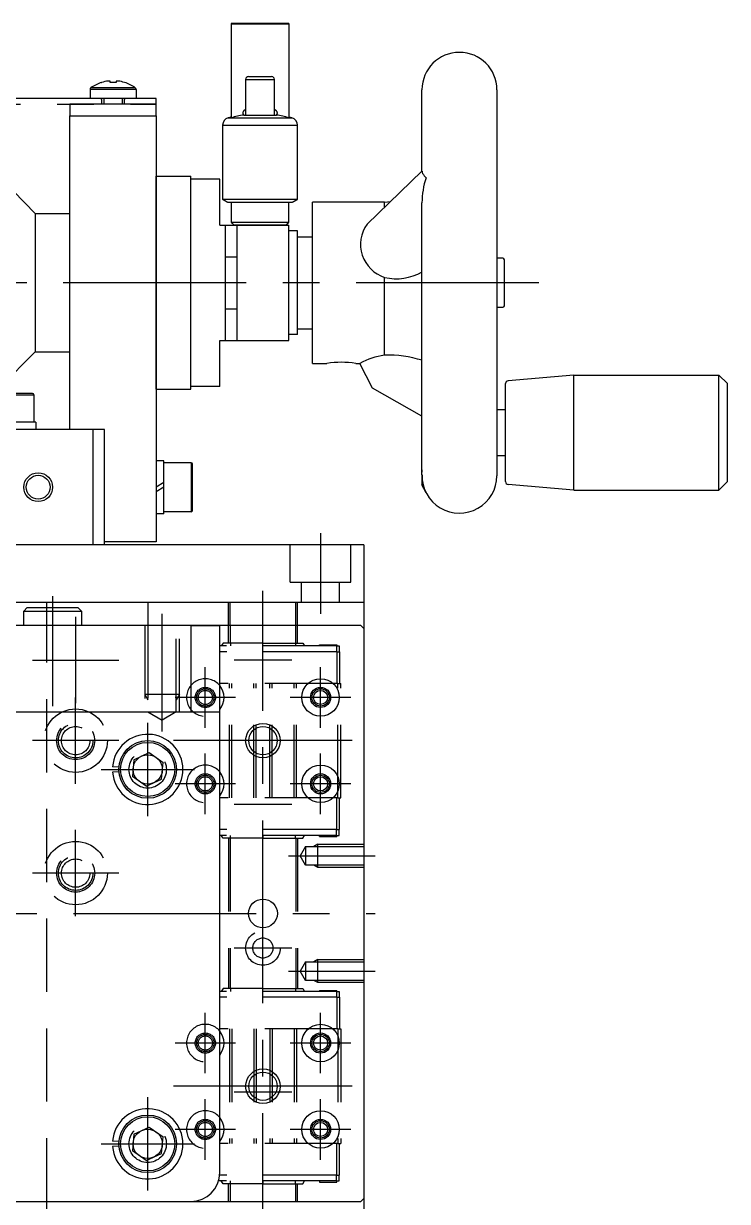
# Model space of a CAD drawing. Extents: x -58 to 544, y -16 to 584.
# Drawn here: x 421.6 to 543.7, y 116 to 320.5 of the extents above; entities that cross this region are included whole.
import ezdxf

# ---------------------------------------------------------------- set-up
doc = ezdxf.new("R2010")
doc.units = 0
for name, pattern in [('CENTER', [50.8, 31.75, -6.35, 6.35, -6.35]), ('DASHED', [19.05, 12.7, -6.35]), ('PHANTOM', [63.5, 31.75, -6.35, 6.35, -6.35, 6.35, -6.35])]:
    doc.linetypes.add(name, pattern=pattern)
doc.layers.get('0').update_dxf_attribs({"linetype": 'CONTINUOUS'})
doc.layers.add('CENTER', color=1, linetype='CENTER')
doc.layers.add('SCALE', color=7, linetype='CONTINUOUS')

msp = doc.modelspace()

# ---------------------------------------------------------------- linework, layer by layer
at = {"color": 7, "linetype": 'CONTINUOUS'}
for p, q in [((457.59, 320.5), (457.59, 320.38)), ((457.59, 320.38), (457.59, 304.12)), ((467.59, 320.38), (457.59, 320.38)), ((467.59, 320.5), (467.59, 320.38)), ((467.59, 320.38), (467.59, 304.12)), ((460.59, 311.3), (464.59, 311.3)), ((437.09, 309.04), (433.09, 309.04)), ((433.09, 309.04), (433.09, 307.5)), ((437.09, 309.33), (433.24, 309.33)), ((435.1, 310.29), (435.11, 310.27)), ((436.58, 310.52), (436.22, 310.52)), ((436.58, 310.27), (436.58, 310.52)), ((440.94, 309.33), (437.09, 309.33)), ((441.09, 309.04), (437.09, 309.04)), ((437.61, 310.52), (437.61, 310.27)), ((437.96, 310.52), (437.61, 310.52)), ((439.07, 310.27), (439.08, 310.29)), ((441.09, 309.04), (441.09, 307.5)), ((460.09, 310.8), (465.09, 310.8)), ((490.69, 294.88), (490.69, 309)), ((503.69, 309), (503.69, 242)), ((437.09, 307.5), (433.09, 307.5)), ((435.09, 307.3), (435.09, 306.5)), ((441.09, 307.5), (437.09, 307.5)), ((439.09, 306.5), (439.09, 307.3)), ((429.59, 306.5), (429.59, 304.5)), ((444.59, 306.5), (429.59, 306.5)), ((444.59, 304.5), (444.59, 306.5)), ((429.59, 304.5), (444.59, 304.5)), ((429.59, 250), (429.59, 304.5)), ((444.59, 304.5), (444.59, 230.5)), ((456.09, 302.86), (469.09, 302.86)), ((457.06, 304.12), (468.12, 304.12)), ((459.75, 304.62), (465.43, 304.62)), ((481.16, 285.69), (490.69, 294.88)), ((444.59, 257), (444.59, 294)), ((450.59, 257), (450.59, 294)), ((455.59, 293.5), (450.59, 293.5)), ((455.59, 285.5), (455.59, 293.5)), ((419.8, 291.42), (423.59, 287.5)), ((456.09, 290), (469.09, 290)), ((456.96, 289.5), (468.22, 289.5)), ((471.69, 261.5), (471.69, 289.5)), ((484.19, 289.5), (471.69, 289.5)), ((484.19, 289.5), (485.2, 289.59)), ((484.19, 288.61), (484.19, 289.5)), ((490.69, 242.14), (490.69, 289.39)), ((423.59, 287.5), (429.59, 287.5)), ((423.59, 287.5), (423.59, 275.5)), ((456.59, 265.5), (456.59, 285.5)), ((457.59, 286), (467.59, 286)), ((458.59, 265.5), (458.59, 285.5)), ((467.59, 265.5), (467.59, 285.5)), ((467.59, 266.5), (467.59, 284.5)), ((469.09, 284.5), (467.59, 284.5)), ((469.09, 266.5), (469.09, 284.5)), ((469.09, 283.5), (471.69, 283.5)), ((504.74, 279.75), (503.69, 279.75)), ((504.99, 271.5), (504.99, 279.5)), ((484.19, 262.94), (484.19, 276.43)), ((423.59, 275.5), (423.59, 263.5)), ((503.69, 271.25), (504.74, 271.25)), ((469.09, 266.5), (467.59, 266.5)), ((469.09, 267.5), (471.69, 267.5)), ((455.59, 257.5), (455.59, 265.5)), ((423.59, 263.5), (417.59, 257.5)), ((423.59, 263.5), (429.59, 263.5)), ((471.69, 261.5), (474.19, 261.5)), ((479.19, 261.5), (479.89, 261.5)), ((482.12, 257.17), (479.89, 261.5)), ((505.19, 240.97), (505.19, 257.98)), ((517.02, 259.48), (505.65, 258.48)), ((517.02, 239.48), (517.02, 259.48)), ((517.02, 259.48), (542.19, 259.48)), ((542.19, 239.48), (542.19, 259.48)), ((543.69, 257.98), (542.19, 259.48)), ((543.69, 240.98), (543.69, 257.98)), ((414.84, 256.05), (423.34, 256.05)), ((423.09, 256.3), (415.09, 256.3)), ((423.34, 256.05), (423.34, 251.3)), ((455.59, 257.5), (450.59, 257.5)), ((490.69, 252.33), (482.12, 257.17)), ((503.69, 253.48), (505.19, 253.48)), ((433.59, 250), (377.59, 250)), ((423.68, 251.3), (414.49, 251.3)), ((423.68, 251.3), (423.68, 250)), ((435.59, 250), (429.59, 250)), ((433.59, 250), (433.59, 230)), ((435.59, 230.5), (435.59, 250)), ((503.69, 245.48), (505.19, 245.48)), ((445.89, 244.6), (444.59, 244.6)), ((445.89, 235.4), (445.89, 244.6)), ((450.64, 244.25), (445.89, 244.25)), ((450.64, 244.25), (450.64, 240)), ((450.89, 240), (450.89, 244)), ((490.74, 243.04), (490.69, 242.98)), ((490.69, 242.14), (490.74, 243.04)), ((490.69, 242.14), (490.69, 240.43)), ((445.89, 240.81), (444.59, 240)), ((445.89, 240), (444.59, 239.19)), ((450.64, 240), (450.64, 235.75)), ((450.89, 236), (450.89, 240)), ((491.41, 239.04), (490.69, 240.43)), ((517.02, 239.48), (505.65, 240.47)), ((517.02, 239.48), (542.19, 239.48)), ((542.19, 239.48), (543.69, 240.98)), ((445.89, 235.4), (444.59, 235.4)), ((450.64, 235.75), (445.89, 235.75)), ((480.59, 230), (330.59, 230)), ((435.59, 230), (375.59, 230)), ((435.59, 230), (435.59, 230.5)), ((444.59, 230.5), (435.59, 230.5)), ((480.59, 230), (480.59, 0)), ((480.59, 220), (330.59, 220)), ((421.59, 218.5), (422.19, 219.1)), ((422.19, 219.1), (430.99, 219.1)), ((430.99, 219.1), (431.59, 218.5)), ((443.09, 220), (443.09, 216)), ((469.09, 220), (457.09, 220)), ((457.09, 216), (457.09, 220)), ((457.39, 216), (457.39, 220)), ((468.79, 216), (468.79, 220)), ((469.09, 216), (469.09, 220)), ((421.59, 218.5), (431.59, 218.5)), ((421.59, 216), (421.59, 218.5)), ((431.59, 218.5), (431.59, 216)), ((480.09, 216), (331.09, 216)), ((450.59, 216), (450.59, 201)), ((450.59, 216), (455.59, 216)), ((455.59, 121), (455.59, 216)), ((480.09, 216), (480.59, 215.5)), ((480.09, 216), (480.59, 215.5)), ((480.59, 215.5), (480.59, 116.5)), ((480.59, 215.5), (480.59, 116.5)), ((355.59, 201), (455.59, 201)), ((440.69, 192.69), (440.43, 189.77)), ((440.69, 192.69), (443.35, 193.92)), ((443.35, 193.92), (445.75, 192.23)), ((445.49, 189.31), (445.75, 192.23)), ((438.11, 191.39), (437.01, 191.48)), ((438.11, 190.61), (437.01, 190.52)), ((442.83, 188.08), (440.43, 189.77)), ((442.83, 188.08), (445.49, 189.31)), ((440.69, 127.69), (443.35, 128.92)), ((443.35, 128.92), (445.75, 127.23)), ((440.69, 127.69), (440.43, 124.77)), ((445.49, 124.31), (445.75, 127.23)), ((438.11, 126.39), (437.01, 126.48)), ((438.11, 125.61), (437.01, 125.52)), ((442.83, 123.08), (440.43, 124.77)), ((442.83, 123.08), (445.49, 124.31)), ((331.09, 116), (480.09, 116)), ((480.09, 116), (480.59, 116.5)), ((480.09, 116), (480.59, 116.5))]:
    msp.add_line(p, q, dxfattribs=at)
at = {"color": 3, "linetype": 'PHANTOM'}
for p, q in [((444.59, 307.5), (376.59, 307.5)), ((444.59, 306.5), (444.59, 307.5)), ((444.59, 306.5), (444.59, 307.5)), ((376.59, 306.5), (444.59, 306.5))]:
    msp.add_line(p, q, dxfattribs=at)
at = {"color": 3, "linetype": 'CONTINUOUS'}
for p, q in [((435.47, 307.5), (435.47, 306.5)), ((438.71, 306.5), (438.71, 307.5))]:
    msp.add_line(p, q, dxfattribs=at)
at = {"color": 7}
msp.add_line((467.09, 285.5), (458.09, 285.5), dxfattribs=at)
at = {"color": 3, "linetype": 'DASHED'}
for p, q in [((467.84, 223.5), (467.84, 230)), ((478.34, 223.5), (478.34, 230)), ((467.84, 223.5), (478.34, 223.5)), ((469.79, 220), (469.79, 223.5)), ((476.39, 220), (476.39, 223.5)), ((425.59, 0), (425.59, 220)), ((442.59, 216), (442.59, 201)), ((443.13, 216), (443.13, 201)), ((448.05, 201), (448.05, 216)), ((448.59, 201), (448.59, 216)), ((457.09, 212.95), (457.09, 216)), ((457.39, 216), (457.39, 212.95)), ((468.79, 212.95), (468.79, 216)), ((469.09, 212.95), (469.09, 216)), ((456.16, 212.95), (455.86, 212.45)), ((457.46, 212.95), (456.16, 212.95)), ((457.46, 212.95), (457.46, 212.45)), ((463.09, 212.95), (457.46, 212.95)), ((463.09, 212.95), (468.72, 212.95)), ((463.09, 212.45), (463.09, 212.95)), ((468.72, 212.95), (468.72, 212.45)), ((468.72, 212.95), (470.02, 212.95)), ((470.02, 212.95), (470.32, 212.45)), ((475.84, 212.45), (455.59, 212.45)), ((475.89, 211.45), (455.59, 211.45)), ((472.89, 212.45), (472.89, 212.65)), ((472.89, 212.65), (475.89, 212.65)), ((475.84, 212.45), (475.84, 211.45)), ((475.84, 212.45), (476.34, 212.45)), ((475.89, 212.65), (475.89, 212.45)), ((475.89, 211.45), (475.89, 205.95)), ((475.89, 211.45), (476.39, 211.45)), ((476.34, 212.45), (476.34, 211.45)), ((476.39, 211.45), (476.39, 205.95)), ((476.09, 205.95), (455.59, 205.95)), ((457.29, 186.05), (457.29, 205.95)), ((457.69, 186.05), (457.69, 205.95)), ((461.49, 186.05), (461.49, 205.95)), ((461.89, 186.05), (461.89, 205.95)), ((464.29, 186.05), (464.29, 205.95)), ((464.69, 186.05), (464.69, 205.95)), ((468.49, 186.05), (468.49, 205.95)), ((468.89, 186.05), (468.89, 205.95)), ((476.09, 186.05), (476.09, 205.95)), ((476.09, 205.95), (476.59, 205.95)), ((476.59, 186.05), (476.59, 205.95)), ((448.59, 204), (442.59, 204)), ((442.59, 204), (443.13, 203.06)), ((448.59, 204), (448.05, 203.06)), ((443.13, 201), (448.05, 201)), ((443.13, 201), (445.59, 199.58)), ((448.05, 201), (445.59, 199.58)), ((476.09, 186.05), (455.59, 186.05)), ((475.89, 180.55), (475.89, 186.05)), ((476.09, 186.05), (476.59, 186.05)), ((476.39, 180.55), (476.39, 186.05)), ((475.89, 180.55), (455.59, 180.55)), ((475.84, 179.55), (475.84, 180.55)), ((475.89, 180.55), (476.39, 180.55)), ((476.34, 179.55), (476.34, 180.55)), ((475.84, 179.55), (455.59, 179.55)), ((456.16, 179.05), (455.86, 179.55)), ((457.46, 179.05), (456.16, 179.05)), ((457.09, 179.05), (457.09, 152.95)), ((457.39, 179.05), (457.39, 152.95)), ((457.46, 179.05), (457.46, 179.55)), ((463.09, 179.05), (457.46, 179.05)), ((463.09, 179.55), (463.09, 179.05)), ((463.09, 179.05), (468.72, 179.05)), ((468.72, 179.05), (468.72, 179.55)), ((468.72, 179.05), (470.02, 179.05)), ((468.79, 179.05), (468.79, 152.95)), ((469.09, 179.05), (469.09, 152.95)), ((470.02, 179.05), (470.32, 179.55)), ((472.59, 178), (471.93, 177.62)), ((472.59, 178), (480.59, 178)), ((472.59, 174), (472.59, 178)), ((472.89, 179.35), (472.89, 179.55)), ((472.89, 179.35), (475.89, 179.35)), ((475.84, 179.55), (476.34, 179.55)), ((475.89, 179.55), (475.89, 179.35)), ((470.49, 177.62), (469.55, 176)), ((470.49, 174.38), (469.55, 176)), ((470.49, 177.62), (480.59, 177.62)), ((470.49, 177.62), (470.49, 174.38)), ((480.59, 174.38), (470.49, 174.38)), ((472.59, 174), (471.93, 174.38)), ((480.59, 174), (472.59, 174)), ((470.49, 157.62), (469.55, 156)), ((470.49, 157.62), (480.59, 157.62)), ((470.49, 157.62), (470.49, 154.38)), ((472.59, 158), (471.93, 157.62)), ((472.59, 158), (480.59, 158)), ((472.59, 154), (472.59, 158)), ((470.49, 154.38), (469.55, 156)), ((480.59, 154.38), (470.49, 154.38)), ((472.59, 154), (471.93, 154.38)), ((480.59, 154), (472.59, 154)), ((475.84, 152.45), (455.59, 152.45)), ((475.89, 151.45), (455.59, 151.45)), ((456.16, 152.95), (455.86, 152.45)), ((457.46, 152.95), (456.16, 152.95)), ((463.09, 152.95), (457.46, 152.95)), ((457.46, 152.95), (457.46, 152.45)), ((463.09, 152.95), (468.72, 152.95)), ((463.09, 152.45), (463.09, 152.95)), ((468.72, 152.95), (468.72, 152.45)), ((468.72, 152.95), (470.02, 152.95)), ((470.02, 152.95), (470.32, 152.45)), ((472.89, 152.65), (472.89, 152.45)), ((472.89, 152.65), (475.89, 152.65)), ((475.84, 152.45), (475.84, 151.45)), ((475.84, 152.45), (476.34, 152.45)), ((475.89, 152.45), (475.89, 152.65)), ((475.89, 151.45), (475.89, 145.95)), ((475.89, 151.45), (476.39, 151.45)), ((476.34, 152.45), (476.34, 151.45)), ((476.39, 151.45), (476.39, 145.95)), ((476.09, 145.95), (455.59, 145.95)), ((457.29, 145.95), (457.29, 126.05)), ((457.69, 145.95), (457.69, 126.05)), ((461.49, 145.95), (461.49, 126.05)), ((461.89, 145.95), (461.89, 126.05)), ((464.29, 145.95), (464.29, 126.05)), ((464.69, 145.95), (464.69, 126.05)), ((468.49, 145.95), (468.49, 126.05)), ((468.89, 145.95), (468.89, 126.05)), ((476.09, 145.95), (476.09, 126.05)), ((476.09, 145.95), (476.59, 145.95)), ((476.59, 145.95), (476.59, 126.05)), ((476.09, 126.05), (455.59, 126.05)), ((475.89, 120.55), (475.89, 126.05)), ((476.09, 126.05), (476.59, 126.05)), ((476.39, 120.55), (476.39, 126.05)), ((475.84, 119.55), (455.38, 119.55)), ((475.89, 120.55), (455.57, 120.55)), ((456.16, 119.05), (455.86, 119.55)), ((457.46, 119.05), (456.16, 119.05)), ((457.09, 116), (457.09, 119.05)), ((457.39, 119.05), (457.39, 116)), ((457.46, 119.05), (457.46, 119.55)), ((463.09, 119.05), (457.46, 119.05)), ((463.09, 119.55), (463.09, 119.05)), ((463.09, 119.05), (468.72, 119.05)), ((468.72, 119.05), (468.72, 119.55)), ((468.72, 119.05), (470.02, 119.05)), ((468.79, 116), (468.79, 119.05)), ((469.09, 116), (469.09, 119.05)), ((470.02, 119.05), (470.32, 119.55)), ((472.89, 119.55), (472.89, 119.35)), ((472.89, 119.35), (475.89, 119.35)), ((475.84, 119.55), (475.84, 120.55)), ((475.84, 119.55), (476.34, 119.55)), ((475.89, 120.55), (476.39, 120.55)), ((475.89, 119.35), (475.89, 119.55)), ((476.34, 119.55), (476.34, 120.55))]:
    msp.add_line(p, q, dxfattribs=at)
at = {"color": 7}
for points in [[(467.59, 320.5, 0), (467.43, 320.5, 0), (467.27, 320.5, 0), (467.11, 320.5, 0), (466.96, 320.5, 0), (466.8, 320.5, 0), (466.64, 320.5, 0), (466.48, 320.5, 0), (466.32, 320.5, 0), (466.16, 320.5, 0), (466, 320.5, 0), (465.84, 320.5, 0), (465.69, 320.5, 0), (465.53, 320.5, 0), (465.37, 320.5, 0), (465.21, 320.5, 0), (465.05, 320.5, 0), (464.89, 320.5, 0), (464.73, 320.5, 0), (464.57, 320.5, 0), (464.42, 320.5, 0), (464.26, 320.5, 0), (464.1, 320.5, 0), (463.94, 320.5, 0), (463.78, 320.5, 0), (463.62, 320.5, 0), (463.46, 320.5, 0), (463.3, 320.5, 0), (463.15, 320.5, 0), (462.99, 320.5, 0), (462.83, 320.5, 0), (462.67, 320.5, 0), (462.51, 320.5, 0), (462.35, 320.5, 0), (462.19, 320.5, 0), (462.03, 320.5, 0), (461.88, 320.5, 0), (461.72, 320.5, 0), (461.56, 320.5, 0), (461.4, 320.5, 0), (461.24, 320.5, 0), (461.08, 320.5, 0), (460.92, 320.5, 0), (460.77, 320.5, 0), (460.61, 320.5, 0), (460.45, 320.5, 0), (460.29, 320.5, 0), (460.13, 320.5, 0), (459.97, 320.5, 0), (459.81, 320.5, 0), (459.65, 320.5, 0), (459.5, 320.5, 0), (459.34, 320.5, 0), (459.18, 320.5, 0), (459.02, 320.5, 0), (458.86, 320.5, 0), (458.7, 320.5, 0), (458.54, 320.5, 0), (458.38, 320.5, 0), (458.23, 320.5, 0), (458.07, 320.5, 0), (457.91, 320.5, 0), (457.75, 320.5, 0), (457.59, 320.5, 0)], [(460.09, 310.8, 0), (460.09, 310.7, 0), (460.09, 310.6, 0), (460.09, 310.5, 0), (460.09, 310.41, 0), (460.09, 310.31, 0), (460.09, 310.21, 0), (460.09, 310.11, 0), (460.09, 310.01, 0), (460.09, 309.92, 0), (460.09, 309.82, 0), (460.09, 309.72, 0), (460.09, 309.62, 0), (460.09, 309.52, 0), (460.09, 309.43, 0), (460.09, 309.33, 0), (460.09, 309.23, 0), (460.09, 309.13, 0), (460.09, 309.03, 0), (460.09, 308.94, 0), (460.09, 308.84, 0), (460.09, 308.74, 0), (460.09, 308.64, 0), (460.09, 308.54, 0), (460.09, 308.45, 0), (460.09, 308.35, 0), (460.09, 308.25, 0), (460.09, 308.15, 0), (460.09, 308.05, 0), (460.09, 307.95, 0), (460.09, 307.86, 0), (460.09, 307.76, 0), (460.09, 307.66, 0), (460.09, 307.56, 0), (460.09, 307.46, 0), (460.09, 307.37, 0), (460.09, 307.27, 0), (460.09, 307.17, 0), (460.09, 307.07, 0), (460.09, 306.97, 0), (460.09, 306.88, 0), (460.09, 306.78, 0), (460.09, 306.68, 0), (460.09, 306.58, 0), (460.09, 306.48, 0), (460.09, 306.39, 0), (460.09, 306.29, 0), (460.09, 306.19, 0), (460.09, 306.09, 0), (460.09, 305.99, 0), (460.09, 305.9, 0), (460.09, 305.8, 0), (460.09, 305.7, 0), (460.09, 305.6, 0), (460.09, 305.5, 0), (460.09, 305.4, 0), (460.09, 305.31, 0), (460.09, 305.21, 0), (460.09, 305.11, 0), (460.09, 305.01, 0), (460.09, 304.91, 0), (460.09, 304.82, 0), (460.09, 304.72, 0), (460.09, 304.62, 0)], [(465.09, 304.62, 0), (465.09, 304.72, 0), (465.09, 304.82, 0), (465.09, 304.91, 0), (465.09, 305.01, 0), (465.09, 305.11, 0), (465.09, 305.21, 0), (465.09, 305.31, 0), (465.09, 305.4, 0), (465.09, 305.5, 0), (465.09, 305.6, 0), (465.09, 305.7, 0), (465.09, 305.8, 0), (465.09, 305.9, 0), (465.09, 305.99, 0), (465.09, 306.09, 0), (465.09, 306.19, 0), (465.09, 306.29, 0), (465.09, 306.39, 0), (465.09, 306.48, 0), (465.09, 306.58, 0), (465.09, 306.68, 0), (465.09, 306.78, 0), (465.09, 306.88, 0), (465.09, 306.97, 0), (465.09, 307.07, 0), (465.09, 307.17, 0), (465.09, 307.27, 0), (465.09, 307.37, 0), (465.09, 307.46, 0), (465.09, 307.56, 0), (465.09, 307.66, 0), (465.09, 307.76, 0), (465.09, 307.86, 0), (465.09, 307.95, 0), (465.09, 308.05, 0), (465.09, 308.15, 0), (465.09, 308.25, 0), (465.09, 308.35, 0), (465.09, 308.45, 0), (465.09, 308.54, 0), (465.09, 308.64, 0), (465.09, 308.74, 0), (465.09, 308.84, 0), (465.09, 308.94, 0), (465.09, 309.03, 0), (465.09, 309.13, 0), (465.09, 309.23, 0), (465.09, 309.33, 0), (465.09, 309.43, 0), (465.09, 309.52, 0), (465.09, 309.62, 0), (465.09, 309.72, 0), (465.09, 309.82, 0), (465.09, 309.92, 0), (465.09, 310.01, 0), (465.09, 310.11, 0), (465.09, 310.21, 0), (465.09, 310.31, 0), (465.09, 310.41, 0), (465.09, 310.5, 0), (465.09, 310.6, 0), (465.09, 310.7, 0), (465.09, 310.8, 0)], [(456.09, 302.86, 0), (456.09, 302.66, 0), (456.09, 302.45, 0), (456.09, 302.25, 0), (456.09, 302.04, 0), (456.09, 301.84, 0), (456.09, 301.64, 0), (456.09, 301.43, 0), (456.09, 301.23, 0), (456.09, 301.02, 0), (456.09, 300.82, 0), (456.09, 300.62, 0), (456.09, 300.41, 0), (456.09, 300.21, 0), (456.09, 300, 0), (456.09, 299.8, 0), (456.09, 299.59, 0), (456.09, 299.39, 0), (456.09, 299.19, 0), (456.09, 298.98, 0), (456.09, 298.78, 0), (456.09, 298.57, 0), (456.09, 298.37, 0), (456.09, 298.17, 0), (456.09, 297.96, 0), (456.09, 297.76, 0), (456.09, 297.55, 0), (456.09, 297.35, 0), (456.09, 297.14, 0), (456.09, 296.94, 0), (456.09, 296.74, 0), (456.09, 296.53, 0), (456.09, 296.33, 0), (456.09, 296.12, 0), (456.09, 295.92, 0), (456.09, 295.72, 0), (456.09, 295.51, 0), (456.09, 295.31, 0), (456.09, 295.1, 0), (456.09, 294.9, 0), (456.09, 294.69, 0), (456.09, 294.49, 0), (456.09, 294.29, 0), (456.09, 294.08, 0), (456.09, 293.88, 0), (456.09, 293.67, 0), (456.09, 293.47, 0), (456.09, 293.27, 0), (456.09, 293.06, 0), (456.09, 292.86, 0), (456.09, 292.65, 0), (456.09, 292.45, 0), (456.09, 292.24, 0), (456.09, 292.04, 0), (456.09, 291.84, 0), (456.09, 291.63, 0), (456.09, 291.43, 0), (456.09, 291.22, 0), (456.09, 291.02, 0), (456.09, 290.82, 0), (456.09, 290.61, 0), (456.09, 290.41, 0), (456.09, 290.2, 0), (456.09, 290, 0)], [(469.09, 290, 0), (469.09, 290.2, 0), (469.09, 290.41, 0), (469.09, 290.61, 0), (469.09, 290.82, 0), (469.09, 291.02, 0), (469.09, 291.22, 0), (469.09, 291.43, 0), (469.09, 291.63, 0), (469.09, 291.84, 0), (469.09, 292.04, 0), (469.09, 292.24, 0), (469.09, 292.45, 0), (469.09, 292.65, 0), (469.09, 292.86, 0), (469.09, 293.06, 0), (469.09, 293.27, 0), (469.09, 293.47, 0), (469.09, 293.67, 0), (469.09, 293.88, 0), (469.09, 294.08, 0), (469.09, 294.29, 0), (469.09, 294.49, 0), (469.09, 294.69, 0), (469.09, 294.9, 0), (469.09, 295.1, 0), (469.09, 295.31, 0), (469.09, 295.51, 0), (469.09, 295.72, 0), (469.09, 295.92, 0), (469.09, 296.12, 0), (469.09, 296.33, 0), (469.09, 296.53, 0), (469.09, 296.74, 0), (469.09, 296.94, 0), (469.09, 297.14, 0), (469.09, 297.35, 0), (469.09, 297.55, 0), (469.09, 297.76, 0), (469.09, 297.96, 0), (469.09, 298.17, 0), (469.09, 298.37, 0), (469.09, 298.57, 0), (469.09, 298.78, 0), (469.09, 298.98, 0), (469.09, 299.19, 0), (469.09, 299.39, 0), (469.09, 299.59, 0), (469.09, 299.8, 0), (469.09, 300, 0), (469.09, 300.21, 0), (469.09, 300.41, 0), (469.09, 300.62, 0), (469.09, 300.82, 0), (469.09, 301.02, 0), (469.09, 301.23, 0), (469.09, 301.43, 0), (469.09, 301.64, 0), (469.09, 301.84, 0), (469.09, 302.04, 0), (469.09, 302.25, 0), (469.09, 302.45, 0), (469.09, 302.66, 0), (469.09, 302.86, 0)], [(456.09, 290, 0), (456.1, 289.99, 0), (456.12, 289.98, 0), (456.13, 289.98, 0), (456.15, 289.97, 0), (456.16, 289.96, 0), (456.17, 289.95, 0), (456.19, 289.94, 0), (456.2, 289.94, 0), (456.21, 289.93, 0), (456.23, 289.92, 0), (456.24, 289.91, 0), (456.26, 289.9, 0), (456.27, 289.9, 0), (456.28, 289.89, 0), (456.3, 289.88, 0), (456.31, 289.87, 0), (456.32, 289.86, 0), (456.34, 289.86, 0), (456.35, 289.85, 0), (456.37, 289.84, 0), (456.38, 289.83, 0), (456.39, 289.82, 0), (456.41, 289.82, 0), (456.42, 289.81, 0), (456.43, 289.8, 0), (456.45, 289.79, 0), (456.46, 289.78, 0), (456.48, 289.78, 0), (456.49, 289.77, 0), (456.5, 289.76, 0), (456.52, 289.75, 0), (456.53, 289.75, 0), (456.54, 289.74, 0), (456.56, 289.73, 0), (456.57, 289.72, 0), (456.59, 289.71, 0), (456.6, 289.71, 0), (456.61, 289.7, 0), (456.63, 289.69, 0), (456.64, 289.68, 0), (456.65, 289.67, 0), (456.67, 289.67, 0), (456.68, 289.66, 0), (456.7, 289.65, 0), (456.71, 289.64, 0), (456.72, 289.63, 0), (456.74, 289.63, 0), (456.75, 289.62, 0), (456.76, 289.61, 0), (456.78, 289.6, 0), (456.79, 289.59, 0), (456.81, 289.59, 0), (456.82, 289.58, 0), (456.83, 289.57, 0), (456.85, 289.56, 0), (456.86, 289.55, 0), (456.87, 289.55, 0), (456.89, 289.54, 0), (456.9, 289.53, 0), (456.92, 289.52, 0), (456.93, 289.52, 0), (456.94, 289.51, 0), (456.96, 289.5, 0)], [(457.59, 289.5, 0), (457.59, 289.44, 0), (457.59, 289.39, 0), (457.59, 289.33, 0), (457.59, 289.28, 0), (457.59, 289.22, 0), (457.59, 289.17, 0), (457.59, 289.11, 0), (457.59, 289.05, 0), (457.59, 289, 0), (457.59, 288.94, 0), (457.59, 288.89, 0), (457.59, 288.83, 0), (457.59, 288.78, 0), (457.59, 288.72, 0), (457.59, 288.67, 0), (457.59, 288.61, 0), (457.59, 288.55, 0), (457.59, 288.5, 0), (457.59, 288.44, 0), (457.59, 288.39, 0), (457.59, 288.33, 0), (457.59, 288.28, 0), (457.59, 288.22, 0), (457.59, 288.17, 0), (457.59, 288.11, 0), (457.59, 288.05, 0), (457.59, 288, 0), (457.59, 287.94, 0), (457.59, 287.89, 0), (457.59, 287.83, 0), (457.59, 287.78, 0), (457.59, 287.72, 0), (457.59, 287.67, 0), (457.59, 287.61, 0), (457.59, 287.55, 0), (457.59, 287.5, 0), (457.59, 287.44, 0), (457.59, 287.39, 0), (457.59, 287.33, 0), (457.59, 287.28, 0), (457.59, 287.22, 0), (457.59, 287.17, 0), (457.59, 287.11, 0), (457.59, 287.05, 0), (457.59, 287, 0), (457.59, 286.94, 0), (457.59, 286.89, 0), (457.59, 286.83, 0), (457.59, 286.78, 0), (457.59, 286.72, 0), (457.59, 286.67, 0), (457.59, 286.61, 0), (457.59, 286.55, 0), (457.59, 286.5, 0), (457.59, 286.44, 0), (457.59, 286.39, 0), (457.59, 286.33, 0), (457.59, 286.28, 0), (457.59, 286.22, 0), (457.59, 286.17, 0), (457.59, 286.11, 0), (457.59, 286.05, 0), (457.59, 286, 0)], [(467.59, 286, 0), (467.59, 286.05, 0), (467.59, 286.11, 0), (467.59, 286.17, 0), (467.59, 286.22, 0), (467.59, 286.28, 0), (467.59, 286.33, 0), (467.59, 286.39, 0), (467.59, 286.44, 0), (467.59, 286.5, 0), (467.59, 286.55, 0), (467.59, 286.61, 0), (467.59, 286.67, 0), (467.59, 286.72, 0), (467.59, 286.78, 0), (467.59, 286.83, 0), (467.59, 286.89, 0), (467.59, 286.94, 0), (467.59, 287, 0), (467.59, 287.05, 0), (467.59, 287.11, 0), (467.59, 287.17, 0), (467.59, 287.22, 0), (467.59, 287.28, 0), (467.59, 287.33, 0), (467.59, 287.39, 0), (467.59, 287.44, 0), (467.59, 287.5, 0), (467.59, 287.55, 0), (467.59, 287.61, 0), (467.59, 287.67, 0), (467.59, 287.72, 0), (467.59, 287.78, 0), (467.59, 287.83, 0), (467.59, 287.89, 0), (467.59, 287.94, 0), (467.59, 288, 0), (467.59, 288.05, 0), (467.59, 288.11, 0), (467.59, 288.17, 0), (467.59, 288.22, 0), (467.59, 288.28, 0), (467.59, 288.33, 0), (467.59, 288.39, 0), (467.59, 288.44, 0), (467.59, 288.5, 0), (467.59, 288.55, 0), (467.59, 288.61, 0), (467.59, 288.67, 0), (467.59, 288.72, 0), (467.59, 288.78, 0), (467.59, 288.83, 0), (467.59, 288.89, 0), (467.59, 288.94, 0), (467.59, 289, 0), (467.59, 289.05, 0), (467.59, 289.11, 0), (467.59, 289.17, 0), (467.59, 289.22, 0), (467.59, 289.28, 0), (467.59, 289.33, 0), (467.59, 289.39, 0), (467.59, 289.44, 0), (467.59, 289.5, 0)], [(468.22, 289.5, 0), (468.24, 289.51, 0), (468.25, 289.52, 0), (468.27, 289.52, 0), (468.28, 289.53, 0), (468.29, 289.54, 0), (468.31, 289.55, 0), (468.32, 289.55, 0), (468.33, 289.56, 0), (468.35, 289.57, 0), (468.36, 289.58, 0), (468.38, 289.59, 0), (468.39, 289.59, 0), (468.4, 289.6, 0), (468.42, 289.61, 0), (468.43, 289.62, 0), (468.44, 289.63, 0), (468.46, 289.63, 0), (468.47, 289.64, 0), (468.49, 289.65, 0), (468.5, 289.66, 0), (468.51, 289.67, 0), (468.53, 289.67, 0), (468.54, 289.68, 0), (468.55, 289.69, 0), (468.57, 289.7, 0), (468.58, 289.71, 0), (468.6, 289.71, 0), (468.61, 289.72, 0), (468.62, 289.73, 0), (468.64, 289.74, 0), (468.65, 289.75, 0), (468.66, 289.75, 0), (468.68, 289.76, 0), (468.69, 289.77, 0), (468.71, 289.78, 0), (468.72, 289.78, 0), (468.73, 289.79, 0), (468.75, 289.8, 0), (468.76, 289.81, 0), (468.77, 289.82, 0), (468.79, 289.82, 0), (468.8, 289.83, 0), (468.82, 289.84, 0), (468.83, 289.85, 0), (468.84, 289.86, 0), (468.86, 289.86, 0), (468.87, 289.87, 0), (468.88, 289.88, 0), (468.9, 289.89, 0), (468.91, 289.9, 0), (468.93, 289.9, 0), (468.94, 289.91, 0), (468.95, 289.92, 0), (468.97, 289.93, 0), (468.98, 289.94, 0), (468.99, 289.94, 0), (469.01, 289.95, 0), (469.02, 289.96, 0), (469.04, 289.97, 0), (469.05, 289.98, 0), (469.06, 289.98, 0), (469.08, 289.99, 0), (469.09, 290, 0)], [(457.59, 286, 0), (457.6, 285.99, 0), (457.61, 285.98, 0), (457.61, 285.98, 0), (457.62, 285.97, 0), (457.63, 285.96, 0), (457.64, 285.95, 0), (457.65, 285.94, 0), (457.65, 285.94, 0), (457.66, 285.93, 0), (457.67, 285.92, 0), (457.68, 285.91, 0), (457.69, 285.9, 0), (457.69, 285.9, 0), (457.7, 285.89, 0), (457.71, 285.88, 0), (457.72, 285.87, 0), (457.73, 285.86, 0), (457.73, 285.86, 0), (457.74, 285.85, 0), (457.75, 285.84, 0), (457.76, 285.83, 0), (457.77, 285.82, 0), (457.77, 285.82, 0), (457.78, 285.81, 0), (457.79, 285.8, 0), (457.8, 285.79, 0), (457.8, 285.78, 0), (457.81, 285.78, 0), (457.82, 285.77, 0), (457.83, 285.76, 0), (457.84, 285.75, 0), (457.84, 285.75, 0), (457.85, 285.74, 0), (457.86, 285.73, 0), (457.87, 285.72, 0), (457.88, 285.71, 0), (457.88, 285.71, 0), (457.89, 285.7, 0), (457.9, 285.69, 0), (457.91, 285.68, 0), (457.92, 285.67, 0), (457.92, 285.67, 0), (457.93, 285.66, 0), (457.94, 285.65, 0), (457.95, 285.64, 0), (457.96, 285.63, 0), (457.96, 285.63, 0), (457.97, 285.62, 0), (457.98, 285.61, 0), (457.99, 285.6, 0), (458, 285.59, 0), (458, 285.59, 0), (458.01, 285.58, 0), (458.02, 285.57, 0), (458.03, 285.56, 0), (458.03, 285.55, 0), (458.04, 285.55, 0), (458.05, 285.54, 0), (458.06, 285.53, 0), (458.07, 285.52, 0), (458.07, 285.52, 0), (458.08, 285.51, 0), (458.09, 285.5, 0)], [(467.09, 285.5, 0), (467.1, 285.51, 0), (467.11, 285.52, 0), (467.11, 285.52, 0), (467.12, 285.53, 0), (467.13, 285.54, 0), (467.14, 285.55, 0), (467.15, 285.55, 0), (467.15, 285.56, 0), (467.16, 285.57, 0), (467.17, 285.58, 0), (467.18, 285.59, 0), (467.19, 285.59, 0), (467.19, 285.6, 0), (467.2, 285.61, 0), (467.21, 285.62, 0), (467.22, 285.63, 0), (467.23, 285.63, 0), (467.23, 285.64, 0), (467.24, 285.65, 0), (467.25, 285.66, 0), (467.26, 285.67, 0), (467.27, 285.67, 0), (467.27, 285.68, 0), (467.28, 285.69, 0), (467.29, 285.7, 0), (467.3, 285.71, 0), (467.3, 285.71, 0), (467.31, 285.72, 0), (467.32, 285.73, 0), (467.33, 285.74, 0), (467.34, 285.75, 0), (467.34, 285.75, 0), (467.35, 285.76, 0), (467.36, 285.77, 0), (467.37, 285.78, 0), (467.38, 285.78, 0), (467.38, 285.79, 0), (467.39, 285.8, 0), (467.4, 285.81, 0), (467.41, 285.82, 0), (467.42, 285.82, 0), (467.42, 285.83, 0), (467.43, 285.84, 0), (467.44, 285.85, 0), (467.45, 285.86, 0), (467.46, 285.86, 0), (467.46, 285.87, 0), (467.47, 285.88, 0), (467.48, 285.89, 0), (467.49, 285.9, 0), (467.5, 285.9, 0), (467.5, 285.91, 0), (467.51, 285.92, 0), (467.52, 285.93, 0), (467.53, 285.94, 0), (467.53, 285.94, 0), (467.54, 285.95, 0), (467.55, 285.96, 0), (467.56, 285.97, 0), (467.57, 285.98, 0), (467.57, 285.98, 0), (467.58, 285.99, 0), (467.59, 286, 0)]]:
    msp.add_polyline3d(points, dxfattribs=at)
at = {"color": 7, "linetype": 'CONTINUOUS'}
for points in [[(460.09, 305.58, 0), (460.08, 305.57, 0), (460.07, 305.57, 0), (460.06, 305.56, 0), (460.04, 305.55, 0), (460.03, 305.55, 0), (460.02, 305.54, 0), (460.01, 305.53, 0), (460, 305.53, 0), (459.99, 305.52, 0), (459.98, 305.51, 0), (459.97, 305.51, 0), (459.96, 305.5, 0), (459.95, 305.49, 0), (459.94, 305.49, 0), (459.93, 305.48, 0), (459.92, 305.47, 0), (459.91, 305.47, 0), (459.9, 305.46, 0), (459.89, 305.45, 0), (459.88, 305.44, 0), (459.87, 305.44, 0), (459.86, 305.43, 0), (459.85, 305.42, 0), (459.84, 305.42, 0), (459.83, 305.41, 0), (459.83, 305.4, 0), (459.82, 305.39, 0), (459.81, 305.39, 0), (459.8, 305.38, 0), (459.79, 305.37, 0), (459.79, 305.36, 0), (459.78, 305.36, 0), (459.77, 305.35, 0), (459.76, 305.34, 0), (459.76, 305.34, 0), (459.75, 305.33, 0), (459.74, 305.32, 0), (459.74, 305.31, 0), (459.73, 305.31, 0), (459.72, 305.3, 0), (459.72, 305.29, 0), (459.71, 305.28, 0), (459.7, 305.28, 0), (459.7, 305.27, 0), (459.69, 305.26, 0), (459.69, 305.25, 0), (459.68, 305.25, 0), (459.68, 305.24, 0), (459.67, 305.23, 0), (459.67, 305.22, 0), (459.66, 305.21, 0), (459.66, 305.21, 0), (459.65, 305.2, 0), (459.65, 305.19, 0), (459.65, 305.18, 0), (459.64, 305.18, 0), (459.64, 305.17, 0), (459.63, 305.16, 0), (459.63, 305.15, 0), (459.63, 305.15, 0), (459.62, 305.14, 0), (459.62, 305.13, 0), (459.62, 305.12, 0), (459.61, 305.11, 0), (459.61, 305.11, 0), (459.61, 305.1, 0), (459.61, 305.09, 0), (459.6, 305.08, 0), (459.6, 305.08, 0), (459.6, 305.07, 0), (459.6, 305.06, 0), (459.6, 305.05, 0), (459.6, 305.04, 0), (459.59, 305.04, 0), (459.59, 305.03, 0), (459.59, 305.02, 0), (459.59, 305.01, 0), (459.59, 305.01, 0), (459.59, 305, 0), (459.59, 304.99, 0), (459.59, 304.98, 0), (459.59, 304.97, 0), (459.59, 304.97, 0), (459.59, 304.96, 0), (459.59, 304.95, 0), (459.59, 304.94, 0), (459.59, 304.93, 0), (459.59, 304.93, 0), (459.59, 304.92, 0), (459.6, 304.91, 0), (459.6, 304.9, 0), (459.6, 304.9, 0), (459.6, 304.89, 0), (459.6, 304.88, 0), (459.6, 304.87, 0), (459.61, 304.86, 0), (459.61, 304.86, 0), (459.61, 304.85, 0), (459.61, 304.84, 0), (459.62, 304.83, 0), (459.62, 304.83, 0), (459.62, 304.82, 0), (459.63, 304.81, 0), (459.63, 304.8, 0), (459.63, 304.79, 0), (459.64, 304.79, 0), (459.64, 304.78, 0), (459.64, 304.77, 0), (459.65, 304.76, 0), (459.65, 304.76, 0), (459.66, 304.75, 0), (459.66, 304.74, 0), (459.67, 304.73, 0), (459.67, 304.73, 0), (459.68, 304.72, 0), (459.68, 304.71, 0), (459.69, 304.7, 0), (459.69, 304.7, 0), (459.7, 304.69, 0), (459.7, 304.68, 0), (459.71, 304.67, 0), (459.72, 304.67, 0), (459.72, 304.66, 0), (459.73, 304.65, 0), (459.73, 304.64, 0), (459.74, 304.64, 0), (459.75, 304.63, 0), (459.75, 304.62, 0)], [(465.43, 304.62, 0), (465.43, 304.63, 0), (465.44, 304.64, 0), (465.45, 304.64, 0), (465.45, 304.65, 0), (465.46, 304.66, 0), (465.47, 304.67, 0), (465.47, 304.67, 0), (465.48, 304.68, 0), (465.48, 304.69, 0), (465.49, 304.7, 0), (465.49, 304.7, 0), (465.5, 304.71, 0), (465.5, 304.72, 0), (465.51, 304.73, 0), (465.51, 304.73, 0), (465.52, 304.74, 0), (465.52, 304.75, 0), (465.53, 304.76, 0), (465.53, 304.76, 0), (465.54, 304.77, 0), (465.54, 304.78, 0), (465.54, 304.79, 0), (465.55, 304.79, 0), (465.55, 304.8, 0), (465.56, 304.81, 0), (465.56, 304.82, 0), (465.56, 304.83, 0), (465.56, 304.83, 0), (465.57, 304.84, 0), (465.57, 304.85, 0), (465.57, 304.86, 0), (465.57, 304.86, 0), (465.58, 304.87, 0), (465.58, 304.88, 0), (465.58, 304.89, 0), (465.58, 304.9, 0), (465.58, 304.9, 0), (465.59, 304.91, 0), (465.59, 304.92, 0), (465.59, 304.93, 0), (465.59, 304.93, 0), (465.59, 304.94, 0), (465.59, 304.95, 0), (465.59, 304.96, 0), (465.59, 304.97, 0), (465.59, 304.97, 0), (465.59, 304.98, 0), (465.59, 304.99, 0), (465.59, 305, 0), (465.59, 305.01, 0), (465.59, 305.01, 0), (465.59, 305.02, 0), (465.59, 305.03, 0), (465.59, 305.04, 0), (465.58, 305.04, 0), (465.58, 305.05, 0), (465.58, 305.06, 0), (465.58, 305.07, 0), (465.58, 305.08, 0), (465.58, 305.08, 0), (465.57, 305.09, 0), (465.57, 305.1, 0), (465.57, 305.11, 0), (465.57, 305.11, 0), (465.56, 305.12, 0), (465.56, 305.13, 0), (465.56, 305.14, 0), (465.55, 305.15, 0), (465.55, 305.15, 0), (465.55, 305.16, 0), (465.54, 305.17, 0), (465.54, 305.18, 0), (465.54, 305.18, 0), (465.53, 305.19, 0), (465.53, 305.2, 0), (465.52, 305.21, 0), (465.52, 305.21, 0), (465.51, 305.22, 0), (465.51, 305.23, 0), (465.5, 305.24, 0), (465.5, 305.25, 0), (465.49, 305.25, 0), (465.49, 305.26, 0), (465.48, 305.27, 0), (465.48, 305.28, 0), (465.47, 305.28, 0), (465.46, 305.29, 0), (465.46, 305.3, 0), (465.45, 305.31, 0), (465.44, 305.31, 0), (465.44, 305.32, 0), (465.43, 305.33, 0), (465.42, 305.34, 0), (465.42, 305.34, 0), (465.41, 305.35, 0), (465.4, 305.36, 0), (465.39, 305.36, 0), (465.39, 305.37, 0), (465.38, 305.38, 0), (465.37, 305.39, 0), (465.36, 305.39, 0), (465.35, 305.4, 0), (465.35, 305.41, 0), (465.34, 305.42, 0), (465.33, 305.42, 0), (465.32, 305.43, 0), (465.31, 305.44, 0), (465.3, 305.44, 0), (465.29, 305.45, 0), (465.28, 305.46, 0), (465.27, 305.47, 0), (465.26, 305.47, 0), (465.25, 305.48, 0), (465.24, 305.49, 0), (465.23, 305.49, 0), (465.22, 305.5, 0), (465.21, 305.51, 0), (465.2, 305.51, 0), (465.19, 305.52, 0), (465.18, 305.53, 0), (465.17, 305.53, 0), (465.16, 305.54, 0), (465.15, 305.55, 0), (465.14, 305.55, 0), (465.13, 305.56, 0), (465.11, 305.57, 0), (465.1, 305.57, 0), (465.09, 305.58, 0)]]:
    msp.add_polyline3d(points, dxfattribs=at)
at = {"color": 3, "linetype": 'CONTINUOUS'}
for centre, radius in [((424.09, 240), 2.5), ((473.09, 203.5), 1.5), ((463.09, 196), 3), ((473.09, 188.5), 1.5), ((473.09, 143.5), 1.5), ((463.09, 136), 3), ((473.09, 128.5), 1.5)]:
    msp.add_circle(centre, radius, dxfattribs=at)
at = {"color": 7, "linetype": 'CONTINUOUS'}
for centre, radius in [((424.09, 240), 2.07), ((473.09, 203.5), 3.25), ((473.09, 203.5), 1.75), ((473.09, 203.5), 1.23), ((463.09, 196), 2.46), ((443.09, 191), 5), ((443.09, 191), 4.7), ((473.09, 188.5), 3.25), ((473.09, 188.5), 1.75), ((473.09, 188.5), 1.23), ((463.09, 166), 2.5), ((473.09, 143.5), 3.25), ((473.09, 143.5), 1.75), ((473.09, 143.5), 1.23), ((463.09, 136), 2.46), ((443.09, 126), 5), ((473.09, 128.5), 3.25), ((443.09, 126), 4.7), ((473.09, 128.5), 1.75), ((473.09, 128.5), 1.23)]:
    msp.add_circle(centre, radius, dxfattribs=at)
at = {"color": 3, "linetype": 'DASHED'}
for centre, radius in [((453.09, 203.5), 1.75), ((453.09, 203.5), 1.5), ((453.09, 203.5), 1.23), ((430.59, 196), 5.5), ((430.59, 196), 3.3), ((430.59, 196), 3), ((430.59, 196), 2.46), ((443.09, 191), 3.25), ((453.09, 188.5), 1.75), ((453.09, 188.5), 1.5), ((453.09, 188.5), 1.23), ((430.59, 173), 5.5), ((430.59, 173), 3.3), ((430.59, 173), 3), ((430.59, 173), 2.46), ((463.09, 160), 3), ((463.09, 160), 1.75), ((453.09, 143.5), 1.75), ((453.09, 143.5), 1.5), ((453.09, 143.5), 1.23), ((443.09, 126), 3.25), ((453.09, 128.5), 1.75), ((453.09, 128.5), 1.5), ((453.09, 128.5), 1.23)]:
    msp.add_circle(centre, radius, dxfattribs=at)
for centre in [(443.09, 191), (443.09, 126)]:
    msp.add_circle(centre, 2.54)
at = {"color": 7, "linetype": 'CONTINUOUS'}
for centre, radius, start, end in [((497.19, 309), 6.5, 0, 180), ((460.59, 310.8), 0.5, 90, 180), ((464.59, 310.8), 0.5, 0, 90), ((433.45, 309.04), 0.36, 126.3584, 180), ((437.09, 304.1), 6.5, 107.8626, 126.3584), ((437.09, 304.1), 6.48, 97.6968, 107.8351), ((437.09, 303.11), 7.18, 85.8857, 94.1143), ((437.09, 304.1), 6.48, 72.1649, 82.3032), ((437.09, 304.1), 6.5, 53.6416, 72.1374), ((440.73, 309.04), 0.36, 0, 53.6416), ((434.89, 307.3), 0.2, 0, 90), ((439.29, 307.3), 0.2, 90, 180), ((457.39, 302.86), 1.3, 104.5701, 180), ((462.59, 282.86), 21.97, 103.1544, 104.5701), ((461.51, 292.09), 12.65, 97.9905, 108.0631), ((463.67, 292.09), 12.65, 71.9369, 82.0095), ((462.59, 282.86), 21.97, 75.4299, 76.8456), ((467.79, 302.86), 1.3, 0, 75.4299), ((491.51, 294.9), 0.816, 181.4781, 210.3201), ((493.89, 296.33), 3.6, 210.7666, 226.2105), ((504.17, 289.41), 13.48, 161.2804, 180.0818), ((486.05, 282.16), 6.03, 144.1523, 252.0564), ((504.74, 279.5), 0.25, 0, 90), ((486.23, 284.94), 8.75, 256.5405, 300.6708), ((504.74, 271.5), 0.25, 270, 360), ((486.31, 249.46), 13.64, 98.9277, 118.047), ((484.73, 242.9), 20.04, 72.6877, 91.5322), ((476.68, 245.16), 16.53, 81.2679, 98.6532), ((505.69, 257.98), 0.5, 95, 180), ((423.09, 256.05), 0.25, 0, 90), ((450.64, 244), 0.25, 0, 90), ((497.19, 242), 6.5, 178.7499, 359.9931), ((505.69, 240.97), 0.5, 180, 265), ((450.64, 236), 0.25, 270, 0), ((453.09, 203.5), 3.25, 320.2849, 39.7151), ((443.09, 191), 6.1, 184.5, 175.5), ((453.09, 188.5), 3.25, 320.2849, 39.7151), ((453.09, 143.5), 3.25, 320.2849, 39.7151), ((443.09, 126), 6.1, 184.5, 175.5), ((453.09, 128.5), 3.25, 320.2849, 39.7151), ((450.59, 121), 5, 270, 360)]:
    msp.add_arc(centre, radius, start, end, dxfattribs=at)
at = {"color": 3, "linetype": 'DASHED'}
for centre in [(453.09, 203.5), (453.09, 188.5), (453.09, 143.5), (453.09, 128.5)]:
    msp.add_arc(centre, 3.25, 39.7151, 320.2849, dxfattribs=at)
at = {"layer": 'CENTER', "color": 1, "linetype": 'CENTER'}
for p, q in [((510.99, 275.5), (409.29, 275.5)), ((473.09, 232), (473.09, 218)), ((426.59, 221.1), (426.59, 202)), ((463.09, -2), (463.09, 222)), ((430.59, 217.5), (430.59, 202.5)), ((445.59, 197.58), (445.59, 218)), ((423.09, 210), (438.09, 210)), ((453.09, 198.25), (453.09, 208.75)), ((468.09, 210), (458.09, 210)), ((473.09, 198.25), (473.09, 208.75)), ((430.59, 188.5), (430.59, 203.5)), ((458.34, 203.5), (447.84, 203.5)), ((478.34, 203.5), (467.84, 203.5)), ((443.09, 182.9), (443.09, 199.1)), ((438.09, 196), (423.09, 196)), ((478.59, 196), (447.59, 196)), ((453.09, 183.25), (453.09, 193.75)), ((473.09, 183.25), (473.09, 193.75)), ((434.99, 191), (451.19, 191)), ((458.34, 188.5), (447.84, 188.5)), ((478.34, 188.5), (467.84, 188.5)), ((458.09, 185), (468.09, 185)), ((430.59, 165.5), (430.59, 180.5)), ((467.55, 176), (482.59, 176)), ((438.09, 173), (423.09, 173)), ((328.59, 166), (482.59, 166)), ((468.09, 160), (458.09, 160)), ((467.55, 156), (482.59, 156)), ((453.09, 138.25), (453.09, 148.75)), ((473.09, 138.25), (473.09, 148.75)), ((458.34, 143.5), (447.84, 143.5)), ((478.34, 143.5), (467.84, 143.5)), ((478.59, 136), (447.59, 136)), ((468.09, 135), (458.09, 135)), ((443.09, 117.9), (443.09, 134.1)), ((453.09, 123.25), (453.09, 133.75)), ((473.09, 123.25), (473.09, 133.75)), ((458.34, 128.5), (447.84, 128.5)), ((478.34, 128.5), (467.84, 128.5)), ((434.99, 126), (451.19, 126))]:
    msp.add_line(p, q, dxfattribs=at)
at = {"layer": 'SCALE', "color": 7, "linetype": 'CONTINUOUS'}
for p, q in [((444.59, 294), (450.59, 294)), ((455.59, 285.5), (467.59, 285.5)), ((456.59, 280), (458.59, 280)), ((456.59, 271), (458.59, 271)), ((455.59, 265.5), (467.59, 265.5)), ((444.59, 257), (450.59, 257))]:
    msp.add_line(p, q, dxfattribs=at)

doc.saveas('drawing.dxf')
